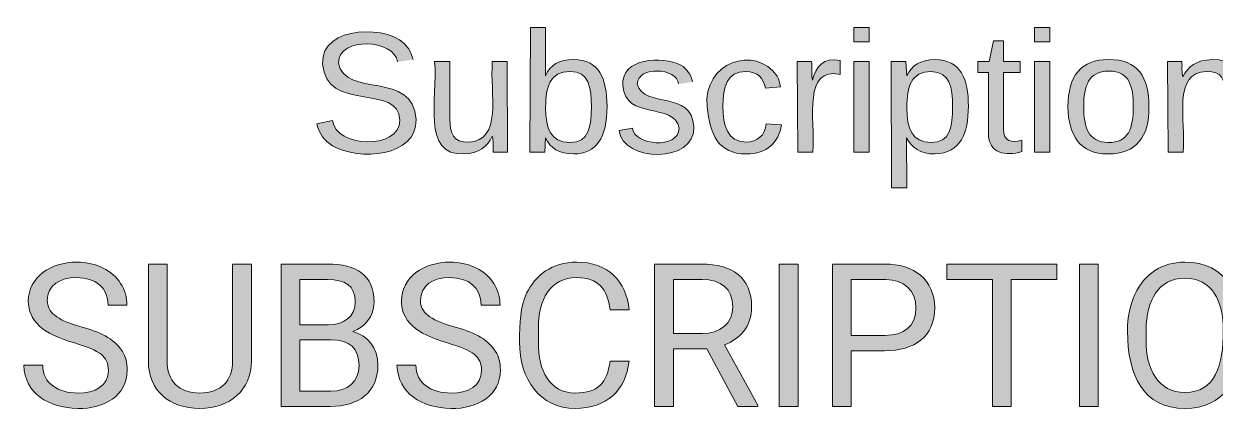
# Model space of a CAD drawing. Extents: x 3 to 1760, y 20 to 1040.
# Drawn here: x 2.6 to 95.2, y 289.2 to 319.2 of the extents above; entities that cross this region are included whole.
import ezdxf

# ---------------------------------------------------------------- set-up
doc = ezdxf.new("R2010")
doc.units = 0
doc.header["$MEASUREMENT"] = 0
doc.layers.add('Layer 1', color=7, linetype='Continuous', lineweight=0)

# ---------------------------------------------------------------- blocks, each defined once
blk = doc.blocks.new('Block_84')
at = {"layer": 'Layer 1', "true_color": 0x282c33, "transparency": 33554687}
h = blk.add_hatch(color=250, dxfattribs=at)
h.dxf.hatch_style = 2
edge = h.paths.add_edge_path()
edge.add_spline(control_points=[(31.649, 316.189), (31.464, 317.967), (27.094, 318.189), (27.057, 316.115), (27.575, 313.337), (32.908, 315.596), (33.094, 311.708), (33.205, 308.819), (28.612, 308.485), (26.612, 309.671), (25.983, 310.041), (25.575, 310.633), (25.39, 311.374), (25.39, 311.374), (26.612, 311.633), (26.612, 311.633), (26.797, 309.559), (31.834, 309.3), (31.834, 311.671), (31.834, 314.559), (26.094, 312.189), (25.834, 316.041), (25.649, 319.078), (31.205, 319.152), (32.464, 317.3), (32.649, 317.041), (32.76, 316.708), (32.871, 316.374)], knot_values=[0, 0, 0, 0, 1, 1, 1, 2, 2, 2, 3, 3, 3, 4, 4, 4, 5, 5, 5, 6, 6, 6, 7, 7, 7, 8, 8, 8, 9, 9, 9, 9], degree=3, periodic=0)
edge.add_line((32.871, 316.374), (31.649, 316.189))
h = blk.add_hatch(color=250, dxfattribs=at)
h.dxf.hatch_style = 2
edge = h.paths.add_edge_path()
edge.add_spline(control_points=[(45.353, 316.374), (47.316, 316.374), (47.908, 314.93), (47.945, 312.745), (47.945, 310.3), (47.094, 309.041), (45.353, 309.041), (44.205, 309.078), (43.538, 309.448), (43.168, 310.3), (43.168, 310.3), (43.094, 309.189), (43.094, 309.189), (43.094, 309.189), (41.945, 309.189), (41.945, 309.189), (41.945, 309.189), (41.983, 318.856), (41.983, 318.856), (41.983, 318.856), (43.168, 318.856), (43.168, 318.856), (43.168, 318.856), (43.168, 315.115), (43.168, 315.115), (43.538, 315.967), (44.205, 316.374), (45.353, 316.374)], knot_values=[0, 0, 0, 0, 1, 1, 1, 2, 2, 2, 3, 3, 3, 4, 4, 4, 5, 5, 5, 6, 6, 6, 7, 7, 7, 8, 8, 8, 9, 9, 9, 9], degree=3, periodic=0)
edge = h.paths.add_edge_path()
edge.add_spline(control_points=[(45.057, 309.93), (46.538, 309.93), (46.723, 311.189), (46.723, 312.708), (46.723, 314.189), (46.538, 315.485), (45.057, 315.448), (43.501, 315.448), (43.168, 314.263), (43.168, 312.633), (43.168, 311.041), (43.538, 309.93), (45.057, 309.93)], knot_values=[0, 0, 0, 0, 1, 1, 1, 2, 2, 2, 3, 3, 3, 4, 4, 4, 4], degree=3, periodic=0)
edge.add_line((45.057, 309.93), (45.057, 309.93))
h = blk.add_hatch(color=250, dxfattribs=at)
h.dxf.hatch_style = 2
edge = h.paths.add_edge_path()
edge.add_spline(control_points=[(67.131, 317.745), (67.131, 317.745), (67.131, 318.856), (67.131, 318.856), (67.131, 318.856), (68.316, 318.856), (68.316, 318.856), (68.316, 318.856), (68.316, 317.745), (68.316, 317.745), (68.316, 317.745), (67.131, 317.745), (67.131, 317.745)], knot_values=[0, 0, 0, 0, 1, 1, 1, 2, 2, 2, 3, 3, 3, 4, 4, 4, 4], degree=3, periodic=0)
edge = h.paths.add_edge_path()
edge.add_spline(control_points=[(67.131, 309.189), (67.131, 309.189), (67.131, 316.226), (67.131, 316.226), (67.131, 316.226), (68.316, 316.226), (68.316, 316.226), (68.316, 316.226), (68.316, 309.189), (68.316, 309.189), (68.316, 309.189), (67.131, 309.189), (67.131, 309.189)], knot_values=[0, 0, 0, 0, 1, 1, 1, 2, 2, 2, 3, 3, 3, 4, 4, 4, 4], degree=3, periodic=0)
edge.add_line((67.131, 309.189), (67.131, 309.189))
h = blk.add_hatch(color=250, dxfattribs=at)
h.dxf.hatch_style = 2
edge = h.paths.add_edge_path()
edge.add_spline(control_points=[(81.168, 317.745), (81.168, 317.745), (81.168, 318.856), (81.168, 318.856), (81.168, 318.856), (82.353, 318.856), (82.353, 318.856), (82.353, 318.856), (82.353, 317.745), (82.353, 317.745), (82.353, 317.745), (81.168, 317.745), (81.168, 317.745)], knot_values=[0, 0, 0, 0, 1, 1, 1, 2, 2, 2, 3, 3, 3, 4, 4, 4, 4], degree=3, periodic=0)
edge = h.paths.add_edge_path()
edge.add_spline(control_points=[(81.168, 309.189), (81.168, 309.189), (81.168, 316.226), (81.168, 316.226), (81.168, 316.226), (82.353, 316.226), (82.353, 316.226), (82.353, 316.226), (82.353, 309.189), (82.353, 309.189), (82.353, 309.189), (81.168, 309.189), (81.168, 309.189)], knot_values=[0, 0, 0, 0, 1, 1, 1, 2, 2, 2, 3, 3, 3, 4, 4, 4, 4], degree=3, periodic=0)
edge.add_line((81.168, 309.189), (81.168, 309.189))
h = blk.add_hatch(color=250, dxfattribs=at)
h.dxf.hatch_style = 2
edge = h.paths.add_edge_path()
edge.add_spline(control_points=[(78.76, 310.93), (78.686, 310.041), (79.427, 309.856), (80.168, 310.115), (80.168, 310.115), (80.168, 309.226), (80.168, 309.226), (78.945, 308.856), (77.575, 309.041), (77.575, 310.671), (77.575, 310.671), (77.575, 315.374), (77.575, 315.374), (77.575, 315.374), (76.76, 315.374), (76.76, 315.374), (76.76, 315.374), (76.76, 316.226), (76.76, 316.226), (76.76, 316.226), (77.649, 316.226), (77.649, 316.226), (77.649, 316.226), (77.983, 317.819), (77.983, 317.819), (77.983, 317.819), (78.76, 317.819), (78.76, 317.819), (78.76, 317.819), (78.76, 316.226), (78.76, 316.226), (78.76, 316.226), (80.057, 316.226), (80.057, 316.226), (80.057, 316.226), (80.057, 315.374), (80.057, 315.374), (80.057, 315.374), (78.76, 315.374), (78.76, 315.374), (78.76, 315.374), (78.76, 310.93), (78.76, 310.93)], knot_values=[0, 0, 0, 0, 1, 1, 1, 2, 2, 2, 3, 3, 3, 4, 4, 4, 5, 5, 5, 6, 6, 6, 7, 7, 7, 8, 8, 8, 9, 9, 9, 10, 10, 10, 11, 11, 11, 12, 12, 12, 13, 13, 13, 14, 14, 14, 14], degree=3, periodic=0)
edge.add_line((78.76, 310.93), (78.76, 310.93))
h = blk.add_hatch(color=250, dxfattribs=at)
h.dxf.hatch_style = 2
edge = h.paths.add_edge_path()
edge.add_spline(control_points=[(53.501, 314.485), (53.39, 315.745), (50.316, 315.893), (50.279, 314.485), (50.834, 312.522), (54.538, 314.041), (54.686, 311.152), (54.834, 308.263), (49.131, 308.411), (48.871, 310.856), (48.871, 310.856), (49.908, 311.041), (49.908, 311.041), (50.057, 309.708), (53.501, 309.374), (53.538, 311.041), (53.168, 313.115), (49.353, 311.596), (49.168, 314.374), (49.02, 316.485), (52.205, 316.708), (53.686, 315.93), (54.131, 315.671), (54.464, 315.226), (54.575, 314.633)], knot_values=[0, 0, 0, 0, 1, 1, 1, 2, 2, 2, 3, 3, 3, 4, 4, 4, 5, 5, 5, 6, 6, 6, 7, 7, 7, 8, 8, 8, 8], degree=3, periodic=0)
edge.add_line((54.575, 314.633), (53.501, 314.485))
h = blk.add_hatch(color=250, dxfattribs=at)
h.dxf.hatch_style = 2
edge = h.paths.add_edge_path()
edge.add_spline(control_points=[(58.723, 315.448), (57.242, 315.448), (56.945, 314.226), (56.945, 312.745), (56.945, 311.263), (57.279, 309.967), (58.723, 309.967), (59.612, 309.967), (60.242, 310.485), (60.316, 311.374), (60.316, 311.374), (61.501, 311.3), (61.501, 311.3), (61.279, 309.93), (60.353, 309.041), (58.76, 309.041), (56.575, 309.041), (55.945, 310.559), (55.723, 312.708), (55.353, 316.152), (59.464, 317.559), (61.168, 315.078), (61.316, 314.819), (61.353, 314.559), (61.427, 314.263), (61.427, 314.263), (60.242, 314.152), (60.242, 314.152), (60.094, 314.93), (59.649, 315.448), (58.723, 315.448)], knot_values=[0, 0, 0, 0, 1, 1, 1, 2, 2, 2, 3, 3, 3, 4, 4, 4, 5, 5, 5, 6, 6, 6, 7, 7, 7, 8, 8, 8, 9, 9, 9, 10, 10, 10, 10], degree=3, periodic=0)
edge.add_line((58.723, 315.448), (58.723, 315.448))
h = blk.add_hatch(color=250, dxfattribs=at)
h.dxf.hatch_style = 2
edge = h.paths.add_edge_path()
edge.add_spline(control_points=[(36.797, 309.041), (33.501, 308.893), (34.797, 313.337), (34.538, 316.226), (34.538, 316.226), (35.723, 316.226), (35.723, 316.226), (35.723, 316.226), (35.723, 311.782), (35.723, 311.782), (35.723, 310.633), (35.983, 309.93), (37.168, 309.967), (39.834, 310.041), (38.834, 313.708), (39.02, 316.226), (39.02, 316.226), (40.168, 316.226), (40.168, 316.226), (40.168, 316.226), (40.205, 309.189), (40.205, 309.189), (40.205, 309.189), (39.094, 309.189), (39.094, 309.189), (39.057, 309.559), (39.131, 310.115), (39.02, 310.411), (38.612, 309.596), (37.983, 309.078), (36.797, 309.041)], knot_values=[0, 0, 0, 0, 1, 1, 1, 2, 2, 2, 3, 3, 3, 4, 4, 4, 5, 5, 5, 6, 6, 6, 7, 7, 7, 8, 8, 8, 9, 9, 9, 10, 10, 10, 10], degree=3, periodic=0)
edge.add_line((36.797, 309.041), (36.797, 309.041))
h = blk.add_hatch(color=250, dxfattribs=at)
h.dxf.hatch_style = 2
edge = h.paths.add_edge_path()
edge.add_spline(control_points=[(66.057, 315.226), (63.168, 315.819), (64.094, 311.856), (63.945, 309.189), (63.945, 309.189), (62.76, 309.189), (62.76, 309.189), (62.76, 309.189), (62.723, 316.226), (62.723, 316.226), (62.723, 316.226), (63.834, 316.226), (63.834, 316.226), (63.871, 315.782), (63.797, 315.152), (63.908, 314.782), (64.131, 315.782), (64.76, 316.596), (66.057, 316.3), (66.057, 316.3), (66.057, 315.226), (66.057, 315.226)], knot_values=[0, 0, 0, 0, 1, 1, 1, 2, 2, 2, 3, 3, 3, 4, 4, 4, 5, 5, 5, 6, 6, 6, 7, 7, 7, 7], degree=3, periodic=0)
edge.add_line((66.057, 315.226), (66.057, 315.226))
h = blk.add_hatch(color=250, dxfattribs=at)
h.dxf.hatch_style = 2
edge = h.paths.add_edge_path()
edge.add_spline(control_points=[(73.427, 316.374), (75.464, 316.337), (76.02, 314.856), (76.02, 312.745), (76.02, 310.633), (75.427, 309.115), (73.427, 309.041), (72.279, 309.041), (71.612, 309.522), (71.205, 310.3), (71.205, 310.3), (71.242, 306.411), (71.242, 306.411), (71.242, 306.411), (70.057, 306.411), (70.057, 306.411), (70.057, 306.411), (70.02, 316.226), (70.02, 316.226), (70.02, 316.226), (71.168, 316.226), (71.168, 316.226), (71.168, 316.226), (71.242, 315.115), (71.242, 315.115), (71.612, 315.893), (72.279, 316.374), (73.427, 316.374)], knot_values=[0, 0, 0, 0, 1, 1, 1, 2, 2, 2, 3, 3, 3, 4, 4, 4, 5, 5, 5, 6, 6, 6, 7, 7, 7, 8, 8, 8, 9, 9, 9, 9], degree=3, periodic=0)
edge = h.paths.add_edge_path()
edge.add_spline(control_points=[(73.131, 309.93), (74.612, 309.93), (74.797, 311.189), (74.797, 312.708), (74.797, 314.226), (74.575, 315.411), (73.131, 315.448), (71.575, 315.448), (71.242, 314.263), (71.242, 312.633), (71.242, 311.041), (71.612, 309.93), (73.131, 309.93)], knot_values=[0, 0, 0, 0, 1, 1, 1, 2, 2, 2, 3, 3, 3, 4, 4, 4, 4], degree=3, periodic=0)
edge.add_line((73.131, 309.93), (73.131, 309.93))
h = blk.add_hatch(color=250, dxfattribs=at)
h.dxf.hatch_style = 2
edge = h.paths.add_edge_path()
edge.add_spline(control_points=[(86.908, 316.374), (89.205, 316.411), (90.057, 315.004), (90.057, 312.708), (90.094, 310.374), (89.057, 309.041), (86.871, 309.041), (84.686, 309.041), (83.797, 310.485), (83.76, 312.708), (83.76, 315.152), (84.797, 316.374), (86.908, 316.374)], knot_values=[0, 0, 0, 0, 1, 1, 1, 2, 2, 2, 3, 3, 3, 4, 4, 4, 4], degree=3, periodic=0)
edge = h.paths.add_edge_path()
edge.add_spline(control_points=[(86.871, 309.93), (88.501, 309.893), (88.834, 311.078), (88.834, 312.708), (88.834, 314.3), (88.538, 315.485), (86.945, 315.485), (85.353, 315.485), (84.983, 314.3), (84.983, 312.708), (84.983, 311.115), (85.353, 309.967), (86.871, 309.93)], knot_values=[0, 0, 0, 0, 1, 1, 1, 2, 2, 2, 3, 3, 3, 4, 4, 4, 4], degree=3, periodic=0)
edge.add_line((86.871, 309.93), (86.871, 309.93))
h = blk.add_hatch(color=250, dxfattribs=at)
h.dxf.hatch_style = 2
edge = h.paths.add_edge_path()
edge.add_spline(control_points=[(94.945, 316.374), (98.242, 316.522), (96.908, 312.078), (97.168, 309.189), (97.168, 309.189), (95.982, 309.189), (95.982, 309.189), (95.982, 309.189), (95.982, 313.671), (95.982, 313.671), (95.982, 314.819), (95.686, 315.485), (94.538, 315.448), (91.871, 315.374), (92.908, 311.671), (92.723, 309.189), (92.723, 309.189), (91.538, 309.189), (91.538, 309.189), (91.538, 309.189), (91.501, 316.226), (91.501, 316.226), (91.501, 316.226), (92.612, 316.226), (92.612, 316.226), (92.649, 315.856), (92.575, 315.337), (92.686, 315.041), (93.094, 315.856), (93.76, 316.337), (94.945, 316.374)], knot_values=[0, 0, 0, 0, 1, 1, 1, 2, 2, 2, 3, 3, 3, 4, 4, 4, 5, 5, 5, 6, 6, 6, 7, 7, 7, 8, 8, 8, 9, 9, 9, 10, 10, 10, 10], degree=3, periodic=0)
edge.add_line((94.945, 316.374), (94.945, 316.374))
at = {"layer": 'Layer 1'}
for points, knots in [([(31.649, 316.189), (31.464, 317.967), (27.094, 318.189), (27.057, 316.115), (27.575, 313.337), (32.908, 315.596), (33.094, 311.708), (33.205, 308.819), (28.612, 308.485), (26.612, 309.671), (25.983, 310.041), (25.575, 310.633), (25.39, 311.374), (25.39, 311.374), (26.612, 311.633), (26.612, 311.633), (26.797, 309.559), (31.834, 309.3), (31.834, 311.671), (31.834, 314.559), (26.094, 312.189), (25.834, 316.041), (25.649, 319.078), (31.205, 319.152), (32.464, 317.3), (32.649, 317.041), (32.76, 316.708), (32.871, 316.374)], [0, 0, 0, 0, 1, 1, 1, 2, 2, 2, 3, 3, 3, 4, 4, 4, 5, 5, 5, 6, 6, 6, 7, 7, 7, 8, 8, 8, 9, 9, 9, 9]), ([(45.353, 316.374), (47.316, 316.374), (47.908, 314.93), (47.945, 312.745), (47.945, 310.3), (47.094, 309.041), (45.353, 309.041), (44.205, 309.078), (43.538, 309.448), (43.168, 310.3), (43.168, 310.3), (43.094, 309.189), (43.094, 309.189), (43.094, 309.189), (41.945, 309.189), (41.945, 309.189), (41.945, 309.189), (41.983, 318.856), (41.983, 318.856), (41.983, 318.856), (43.168, 318.856), (43.168, 318.856), (43.168, 318.856), (43.168, 315.115), (43.168, 315.115), (43.538, 315.967), (44.205, 316.374), (45.353, 316.374)], [0, 0, 0, 0, 1, 1, 1, 2, 2, 2, 3, 3, 3, 4, 4, 4, 5, 5, 5, 6, 6, 6, 7, 7, 7, 8, 8, 8, 9, 9, 9, 9]), ([(67.131, 317.745), (67.131, 317.745), (67.131, 318.856), (67.131, 318.856), (67.131, 318.856), (68.316, 318.856), (68.316, 318.856), (68.316, 318.856), (68.316, 317.745), (68.316, 317.745), (68.316, 317.745), (67.131, 317.745), (67.131, 317.745)], [0, 0, 0, 0, 1, 1, 1, 2, 2, 2, 3, 3, 3, 4, 4, 4, 4]), ([(81.168, 317.745), (81.168, 317.745), (81.168, 318.856), (81.168, 318.856), (81.168, 318.856), (82.353, 318.856), (82.353, 318.856), (82.353, 318.856), (82.353, 317.745), (82.353, 317.745), (82.353, 317.745), (81.168, 317.745), (81.168, 317.745)], [0, 0, 0, 0, 1, 1, 1, 2, 2, 2, 3, 3, 3, 4, 4, 4, 4]), ([(78.76, 310.93), (78.686, 310.041), (79.427, 309.856), (80.168, 310.115), (80.168, 310.115), (80.168, 309.226), (80.168, 309.226), (78.945, 308.856), (77.575, 309.041), (77.575, 310.671), (77.575, 310.671), (77.575, 315.374), (77.575, 315.374), (77.575, 315.374), (76.76, 315.374), (76.76, 315.374), (76.76, 315.374), (76.76, 316.226), (76.76, 316.226), (76.76, 316.226), (77.649, 316.226), (77.649, 316.226), (77.649, 316.226), (77.983, 317.819), (77.983, 317.819), (77.983, 317.819), (78.76, 317.819), (78.76, 317.819), (78.76, 317.819), (78.76, 316.226), (78.76, 316.226), (78.76, 316.226), (80.057, 316.226), (80.057, 316.226), (80.057, 316.226), (80.057, 315.374), (80.057, 315.374), (80.057, 315.374), (78.76, 315.374), (78.76, 315.374), (78.76, 315.374), (78.76, 310.93), (78.76, 310.93)], [0, 0, 0, 0, 1, 1, 1, 2, 2, 2, 3, 3, 3, 4, 4, 4, 5, 5, 5, 6, 6, 6, 7, 7, 7, 8, 8, 8, 9, 9, 9, 10, 10, 10, 11, 11, 11, 12, 12, 12, 13, 13, 13, 14, 14, 14, 14]), ([(53.501, 314.485), (53.39, 315.745), (50.316, 315.893), (50.279, 314.485), (50.834, 312.522), (54.538, 314.041), (54.686, 311.152), (54.834, 308.263), (49.131, 308.411), (48.871, 310.856), (48.871, 310.856), (49.908, 311.041), (49.908, 311.041), (50.057, 309.708), (53.501, 309.374), (53.538, 311.041), (53.168, 313.115), (49.353, 311.596), (49.168, 314.374), (49.02, 316.485), (52.205, 316.708), (53.686, 315.93), (54.131, 315.671), (54.464, 315.226), (54.575, 314.633)], [0, 0, 0, 0, 1, 1, 1, 2, 2, 2, 3, 3, 3, 4, 4, 4, 5, 5, 5, 6, 6, 6, 7, 7, 7, 8, 8, 8, 8]), ([(58.723, 315.448), (57.242, 315.448), (56.945, 314.226), (56.945, 312.745), (56.945, 311.263), (57.279, 309.967), (58.723, 309.967), (59.612, 309.967), (60.242, 310.485), (60.316, 311.374), (60.316, 311.374), (61.501, 311.3), (61.501, 311.3), (61.279, 309.93), (60.353, 309.041), (58.76, 309.041), (56.575, 309.041), (55.945, 310.559), (55.723, 312.708), (55.353, 316.152), (59.464, 317.559), (61.168, 315.078), (61.316, 314.819), (61.353, 314.559), (61.427, 314.263), (61.427, 314.263), (60.242, 314.152), (60.242, 314.152), (60.094, 314.93), (59.649, 315.448), (58.723, 315.448)], [0, 0, 0, 0, 1, 1, 1, 2, 2, 2, 3, 3, 3, 4, 4, 4, 5, 5, 5, 6, 6, 6, 7, 7, 7, 8, 8, 8, 9, 9, 9, 10, 10, 10, 10]), ([(36.797, 309.041), (33.501, 308.893), (34.797, 313.337), (34.538, 316.226), (34.538, 316.226), (35.723, 316.226), (35.723, 316.226), (35.723, 316.226), (35.723, 311.782), (35.723, 311.782), (35.723, 310.633), (35.983, 309.93), (37.168, 309.967), (39.834, 310.041), (38.834, 313.708), (39.02, 316.226), (39.02, 316.226), (40.168, 316.226), (40.168, 316.226), (40.168, 316.226), (40.205, 309.189), (40.205, 309.189), (40.205, 309.189), (39.094, 309.189), (39.094, 309.189), (39.057, 309.559), (39.131, 310.115), (39.02, 310.411), (38.612, 309.596), (37.983, 309.078), (36.797, 309.041)], [0, 0, 0, 0, 1, 1, 1, 2, 2, 2, 3, 3, 3, 4, 4, 4, 5, 5, 5, 6, 6, 6, 7, 7, 7, 8, 8, 8, 9, 9, 9, 10, 10, 10, 10]), ([(66.057, 315.226), (63.168, 315.819), (64.094, 311.856), (63.945, 309.189), (63.945, 309.189), (62.76, 309.189), (62.76, 309.189), (62.76, 309.189), (62.723, 316.226), (62.723, 316.226), (62.723, 316.226), (63.834, 316.226), (63.834, 316.226), (63.871, 315.782), (63.797, 315.152), (63.908, 314.782), (64.131, 315.782), (64.76, 316.596), (66.057, 316.3), (66.057, 316.3), (66.057, 315.226), (66.057, 315.226)], [0, 0, 0, 0, 1, 1, 1, 2, 2, 2, 3, 3, 3, 4, 4, 4, 5, 5, 5, 6, 6, 6, 7, 7, 7, 7]), ([(67.131, 309.189), (67.131, 309.189), (67.131, 316.226), (67.131, 316.226), (67.131, 316.226), (68.316, 316.226), (68.316, 316.226), (68.316, 316.226), (68.316, 309.189), (68.316, 309.189), (68.316, 309.189), (67.131, 309.189), (67.131, 309.189)], [0, 0, 0, 0, 1, 1, 1, 2, 2, 2, 3, 3, 3, 4, 4, 4, 4]), ([(73.427, 316.374), (75.464, 316.337), (76.02, 314.856), (76.02, 312.745), (76.02, 310.633), (75.427, 309.115), (73.427, 309.041), (72.279, 309.041), (71.612, 309.522), (71.205, 310.3), (71.205, 310.3), (71.242, 306.411), (71.242, 306.411), (71.242, 306.411), (70.057, 306.411), (70.057, 306.411), (70.057, 306.411), (70.02, 316.226), (70.02, 316.226), (70.02, 316.226), (71.168, 316.226), (71.168, 316.226), (71.168, 316.226), (71.242, 315.115), (71.242, 315.115), (71.612, 315.893), (72.279, 316.374), (73.427, 316.374)], [0, 0, 0, 0, 1, 1, 1, 2, 2, 2, 3, 3, 3, 4, 4, 4, 5, 5, 5, 6, 6, 6, 7, 7, 7, 8, 8, 8, 9, 9, 9, 9]), ([(81.168, 309.189), (81.168, 309.189), (81.168, 316.226), (81.168, 316.226), (81.168, 316.226), (82.353, 316.226), (82.353, 316.226), (82.353, 316.226), (82.353, 309.189), (82.353, 309.189), (82.353, 309.189), (81.168, 309.189), (81.168, 309.189)], [0, 0, 0, 0, 1, 1, 1, 2, 2, 2, 3, 3, 3, 4, 4, 4, 4]), ([(86.908, 316.374), (89.205, 316.411), (90.057, 315.004), (90.057, 312.708), (90.094, 310.374), (89.057, 309.041), (86.871, 309.041), (84.686, 309.041), (83.797, 310.485), (83.76, 312.708), (83.76, 315.152), (84.797, 316.374), (86.908, 316.374)], [0, 0, 0, 0, 1, 1, 1, 2, 2, 2, 3, 3, 3, 4, 4, 4, 4]), ([(94.945, 316.374), (98.242, 316.522), (96.908, 312.078), (97.168, 309.189), (97.168, 309.189), (95.982, 309.189), (95.982, 309.189), (95.982, 309.189), (95.982, 313.671), (95.982, 313.671), (95.982, 314.819), (95.686, 315.485), (94.538, 315.448), (91.871, 315.374), (92.908, 311.671), (92.723, 309.189), (92.723, 309.189), (91.538, 309.189), (91.538, 309.189), (91.538, 309.189), (91.501, 316.226), (91.501, 316.226), (91.501, 316.226), (92.612, 316.226), (92.612, 316.226), (92.649, 315.856), (92.575, 315.337), (92.686, 315.041), (93.094, 315.856), (93.76, 316.337), (94.945, 316.374)], [0, 0, 0, 0, 1, 1, 1, 2, 2, 2, 3, 3, 3, 4, 4, 4, 5, 5, 5, 6, 6, 6, 7, 7, 7, 8, 8, 8, 9, 9, 9, 10, 10, 10, 10]), ([(45.057, 309.93), (46.538, 309.93), (46.723, 311.189), (46.723, 312.708), (46.723, 314.189), (46.538, 315.485), (45.057, 315.448), (43.501, 315.448), (43.168, 314.263), (43.168, 312.633), (43.168, 311.041), (43.538, 309.93), (45.057, 309.93)], [0, 0, 0, 0, 1, 1, 1, 2, 2, 2, 3, 3, 3, 4, 4, 4, 4]), ([(73.131, 309.93), (74.612, 309.93), (74.797, 311.189), (74.797, 312.708), (74.797, 314.226), (74.575, 315.411), (73.131, 315.448), (71.575, 315.448), (71.242, 314.263), (71.242, 312.633), (71.242, 311.041), (71.612, 309.93), (73.131, 309.93)], [0, 0, 0, 0, 1, 1, 1, 2, 2, 2, 3, 3, 3, 4, 4, 4, 4]), ([(86.871, 309.93), (88.501, 309.893), (88.834, 311.078), (88.834, 312.708), (88.834, 314.3), (88.538, 315.485), (86.945, 315.485), (85.353, 315.485), (84.983, 314.3), (84.983, 312.708), (84.983, 311.115), (85.353, 309.967), (86.871, 309.93)], [0, 0, 0, 0, 1, 1, 1, 2, 2, 2, 3, 3, 3, 4, 4, 4, 4])]:
    blk.add_open_spline(points, degree=3, knots=knots, dxfattribs=at)
blk = doc.blocks.new('Block_83')
at = {"layer": 'Layer 1'}
blk.add_blockref('Block_84', (0, 0), dxfattribs=at)
blk = doc.blocks.new('Block_90')
at = {"layer": 'Layer 1', "true_color": 0x282c33, "transparency": 33554687}
h = blk.add_hatch(color=250, dxfattribs=at)
h.dxf.hatch_style = 2
edge = h.paths.add_edge_path()
edge.add_spline(control_points=[(6.798, 290.465), (8.157, 290.465), (9.183, 290.997), (9.183, 292.219), (9.183, 292.759), (8.993, 293.184), (8.613, 293.48), (8.233, 293.777), (7.542, 294.065), (6.547, 294.354), (5.294, 294.711), (4.382, 295.159), (3.813, 295.683), (3.243, 296.207), (2.962, 296.853), (2.962, 297.62), (2.962, 299.481), (4.717, 300.635), (6.722, 300.635), (8.286, 300.635), (9.525, 299.959), (10.132, 298.979), (10.459, 298.463), (10.626, 297.901), (10.626, 297.286), (10.626, 297.286), (9.16, 297.286), (9.16, 297.286), (9.16, 298.683), (8.18, 299.435), (6.722, 299.435), (5.415, 299.435), (4.451, 298.858), (4.436, 297.643), (4.436, 297.194), (4.633, 296.815), (5.013, 296.503), (5.393, 296.192), (6.038, 295.911), (6.957, 295.645), (8.514, 295.197), (9.578, 294.764), (10.269, 293.701), (10.535, 293.298), (10.649, 292.797), (10.649, 292.235), (10.633, 290.29), (8.894, 289.212), (6.798, 289.272), (4.534, 289.333), (2.689, 290.404), (2.613, 292.63), (2.613, 292.63), (4.079, 292.63), (4.079, 292.63), (4.079, 291.209), (5.294, 290.465), (6.798, 290.465)], knot_values=[0, 0, 0, 0, 1, 1, 1, 2, 2, 2, 3, 3, 3, 4, 4, 4, 5, 5, 5, 6, 6, 6, 7, 7, 7, 8, 8, 8, 9, 9, 9, 10, 10, 10, 11, 11, 11, 12, 12, 12, 13, 13, 13, 14, 14, 14, 15, 15, 15, 16, 16, 16, 17, 17, 17, 18, 18, 18, 19, 19, 19, 19], degree=3, periodic=0)
edge.add_line((6.798, 290.465), (6.798, 290.465))
h = blk.add_hatch(color=250, dxfattribs=at)
h.dxf.hatch_style = 2
edge = h.paths.add_edge_path()
edge.add_spline(control_points=[(16.285, 290.465), (17.91, 290.465), (18.844, 291.384), (18.837, 292.987), (18.837, 292.987), (18.837, 300.483), (18.837, 300.483), (18.837, 300.483), (20.303, 300.483), (20.303, 300.483), (20.303, 300.483), (20.303, 292.964), (20.303, 292.964), (20.28, 290.685), (18.647, 289.272), (16.285, 289.272), (13.938, 289.272), (12.289, 290.647), (12.297, 292.949), (12.297, 292.949), (12.297, 300.483), (12.297, 300.483), (12.297, 300.483), (13.74, 300.483), (13.74, 300.483), (13.74, 300.483), (13.74, 292.994), (13.74, 292.994), (13.732, 291.399), (14.674, 290.465), (16.285, 290.465)], knot_values=[0, 0, 0, 0, 1, 1, 1, 2, 2, 2, 3, 3, 3, 4, 4, 4, 5, 5, 5, 6, 6, 6, 7, 7, 7, 8, 8, 8, 9, 9, 9, 10, 10, 10, 10], degree=3, periodic=0)
edge.add_line((16.285, 290.465), (16.285, 290.465))
h = blk.add_hatch(color=250, dxfattribs=at)
h.dxf.hatch_style = 2
edge = h.paths.add_edge_path()
edge.add_spline(control_points=[(26.47, 290.617), (27.769, 290.602), (28.665, 291.338), (28.665, 292.599), (28.665, 293.928), (27.944, 294.597), (26.493, 294.597), (26.493, 294.597), (24.062, 294.597), (24.062, 294.597), (24.062, 294.597), (24.062, 290.617), (24.062, 290.617), (24.062, 290.617), (26.47, 290.617), (26.47, 290.617)], knot_values=[0, 0, 0, 0, 1, 1, 1, 2, 2, 2, 3, 3, 3, 4, 4, 4, 5, 5, 5, 5], degree=3, periodic=0)
edge = h.paths.add_edge_path()
edge.add_spline(control_points=[(30.131, 292.614), (30.123, 290.526), (28.635, 289.424), (26.44, 289.424), (26.44, 289.424), (22.604, 289.424), (22.604, 289.424), (22.604, 289.424), (22.604, 300.483), (22.604, 300.483), (22.604, 300.483), (26.219, 300.483), (26.219, 300.483), (28.452, 300.491), (29.835, 299.633), (29.835, 297.536), (29.835, 296.374), (29.083, 295.615), (28.194, 295.242), (29.303, 294.954), (30.131, 293.974), (30.131, 292.614)], knot_values=[0, 0, 0, 0, 1, 1, 1, 2, 2, 2, 3, 3, 3, 4, 4, 4, 5, 5, 5, 6, 6, 6, 7, 7, 7, 7], degree=3, periodic=0)
edge = h.paths.add_edge_path()
edge.add_spline(control_points=[(28.369, 297.544), (28.354, 298.85), (27.579, 299.283), (26.219, 299.283), (26.219, 299.283), (24.062, 299.283), (24.062, 299.283), (24.062, 299.283), (24.062, 295.767), (24.062, 295.767), (24.062, 295.767), (26.265, 295.767), (26.265, 295.767), (27.457, 295.744), (28.377, 296.405), (28.369, 297.544)], knot_values=[0, 0, 0, 0, 1, 1, 1, 2, 2, 2, 3, 3, 3, 4, 4, 4, 5, 5, 5, 5], degree=3, periodic=0)
edge.add_line((28.369, 297.544), (28.369, 297.544))
h = blk.add_hatch(color=250, dxfattribs=at)
h.dxf.hatch_style = 2
edge = h.paths.add_edge_path()
edge.add_spline(control_points=[(35.797, 290.465), (37.157, 290.465), (38.182, 290.997), (38.182, 292.219), (38.182, 292.759), (37.992, 293.184), (37.613, 293.48), (37.233, 293.777), (36.542, 294.065), (35.547, 294.354), (34.293, 294.711), (33.382, 295.159), (32.812, 295.683), (32.243, 296.207), (31.962, 296.853), (31.962, 297.62), (31.962, 299.481), (33.716, 300.635), (35.721, 300.635), (37.286, 300.635), (38.524, 299.959), (39.132, 298.979), (39.458, 298.463), (39.625, 297.901), (39.625, 297.286), (39.625, 297.286), (38.16, 297.286), (38.16, 297.286), (38.16, 298.683), (37.18, 299.435), (35.721, 299.435), (34.415, 299.435), (33.45, 298.858), (33.435, 297.643), (33.435, 297.194), (33.633, 296.815), (34.012, 296.503), (34.392, 296.192), (35.038, 295.911), (35.957, 295.645), (37.514, 295.197), (38.577, 294.764), (39.268, 293.701), (39.534, 293.298), (39.648, 292.797), (39.648, 292.235), (39.633, 290.29), (37.894, 289.212), (35.797, 289.272), (33.534, 289.333), (31.688, 290.404), (31.612, 292.63), (31.612, 292.63), (33.078, 292.63), (33.078, 292.63), (33.078, 291.209), (34.293, 290.465), (35.797, 290.465)], knot_values=[0, 0, 0, 0, 1, 1, 1, 2, 2, 2, 3, 3, 3, 4, 4, 4, 5, 5, 5, 6, 6, 6, 7, 7, 7, 8, 8, 8, 9, 9, 9, 10, 10, 10, 11, 11, 11, 12, 12, 12, 13, 13, 13, 14, 14, 14, 15, 15, 15, 16, 16, 16, 17, 17, 17, 18, 18, 18, 19, 19, 19, 19], degree=3, periodic=0)
edge.add_line((35.797, 290.465), (35.797, 290.465))
h = blk.add_hatch(color=250, dxfattribs=at)
h.dxf.hatch_style = 2
edge = h.paths.add_edge_path()
edge.add_spline(control_points=[(45.459, 290.465), (47.267, 290.465), (47.912, 291.24), (48.186, 292.933), (48.186, 292.933), (49.651, 292.933), (49.651, 292.933), (49.408, 290.678), (47.92, 289.272), (45.459, 289.272), (42.717, 289.272), (41.137, 291.543), (41.137, 294.437), (41.137, 295.934), (41.198, 297.172), (41.691, 298.212), (42.36, 299.625), (43.643, 300.62), (45.588, 300.635), (47.988, 300.65), (49.454, 299.154), (49.651, 296.929), (49.651, 296.929), (48.186, 296.929), (48.186, 296.929), (47.95, 298.539), (47.289, 299.435), (45.588, 299.435), (43.522, 299.435), (42.572, 297.734), (42.603, 295.463), (42.603, 295.463), (42.603, 294.392), (42.603, 294.392), (42.58, 292.25), (43.476, 290.465), (45.459, 290.465)], knot_values=[0, 0, 0, 0, 1, 1, 1, 2, 2, 2, 3, 3, 3, 4, 4, 4, 5, 5, 5, 6, 6, 6, 7, 7, 7, 8, 8, 8, 9, 9, 9, 10, 10, 10, 11, 11, 11, 12, 12, 12, 12], degree=3, periodic=0)
edge.add_line((45.459, 290.465), (45.459, 290.465))
h = blk.add_hatch(color=250, dxfattribs=at)
h.dxf.hatch_style = 2
edge = h.paths.add_edge_path()
edge.add_spline(control_points=[(59.176, 297.157), (59.176, 295.63), (58.25, 294.65), (57.065, 294.209), (57.065, 294.209), (59.662, 289.515), (59.662, 289.515), (59.662, 289.515), (59.662, 289.424), (59.662, 289.424), (59.662, 289.424), (58.098, 289.424), (58.098, 289.424), (58.098, 289.424), (55.697, 293.898), (55.697, 293.898), (55.697, 293.898), (53.1, 293.898), (53.1, 293.898), (53.1, 293.898), (53.1, 289.424), (53.1, 289.424), (53.1, 289.424), (51.634, 289.424), (51.634, 289.424), (51.634, 289.424), (51.634, 300.483), (51.634, 300.483), (51.634, 300.483), (55.295, 300.483), (55.295, 300.483), (57.65, 300.499), (59.176, 299.428), (59.176, 297.157)], knot_values=[0, 0, 0, 0, 1, 1, 1, 2, 2, 2, 3, 3, 3, 4, 4, 4, 5, 5, 5, 6, 6, 6, 7, 7, 7, 8, 8, 8, 9, 9, 9, 10, 10, 10, 11, 11, 11, 11], degree=3, periodic=0)
edge = h.paths.add_edge_path()
edge.add_spline(control_points=[(57.71, 297.157), (57.71, 298.577), (56.799, 299.283), (55.333, 299.283), (55.333, 299.283), (53.1, 299.283), (53.1, 299.283), (53.1, 299.283), (53.1, 295.091), (53.1, 295.091), (53.1, 295.091), (55.341, 295.091), (55.341, 295.091), (56.7, 295.068), (57.718, 295.858), (57.71, 297.157)], knot_values=[0, 0, 0, 0, 1, 1, 1, 2, 2, 2, 3, 3, 3, 4, 4, 4, 5, 5, 5, 5], degree=3, periodic=0)
edge.add_line((57.71, 297.157), (57.71, 297.157))
h = blk.add_hatch(color=250, dxfattribs=at)
h.dxf.hatch_style = 2
edge = h.paths.add_edge_path()
edge.add_spline(control_points=[(62.784, 289.424), (62.784, 289.424), (61.326, 289.424), (61.326, 289.424), (61.326, 289.424), (61.326, 300.483), (61.326, 300.483), (61.326, 300.483), (62.784, 300.483), (62.784, 300.483), (62.784, 300.483), (62.784, 289.424), (62.784, 289.424)], knot_values=[0, 0, 0, 0, 1, 1, 1, 2, 2, 2, 3, 3, 3, 4, 4, 4, 4], degree=3, periodic=0)
edge.add_line((62.784, 289.424), (62.784, 289.424))
h = blk.add_hatch(color=250, dxfattribs=at)
h.dxf.hatch_style = 2
edge = h.paths.add_edge_path()
edge.add_spline(control_points=[(73.403, 297.103), (73.395, 294.847), (71.868, 293.754), (69.514, 293.754), (69.514, 293.754), (66.908, 293.754), (66.908, 293.754), (66.908, 293.754), (66.908, 289.424), (66.908, 289.424), (66.908, 289.424), (65.45, 289.424), (65.45, 289.424), (65.45, 289.424), (65.45, 300.483), (65.45, 300.483), (65.45, 300.483), (69.529, 300.483), (69.529, 300.483), (71.785, 300.529), (73.403, 299.238), (73.403, 297.103)], knot_values=[0, 0, 0, 0, 1, 1, 1, 2, 2, 2, 3, 3, 3, 4, 4, 4, 5, 5, 5, 6, 6, 6, 7, 7, 7, 7], degree=3, periodic=0)
edge = h.paths.add_edge_path()
edge.add_spline(control_points=[(71.944, 297.088), (71.952, 298.44), (70.987, 299.276), (69.612, 299.283), (69.612, 299.283), (66.908, 299.283), (66.908, 299.283), (66.908, 299.283), (66.908, 294.946), (66.908, 294.946), (66.908, 294.946), (69.529, 294.946), (69.529, 294.946), (71.018, 294.939), (71.944, 295.645), (71.944, 297.088)], knot_values=[0, 0, 0, 0, 1, 1, 1, 2, 2, 2, 3, 3, 3, 4, 4, 4, 5, 5, 5, 5], degree=3, periodic=0)
edge.add_line((71.944, 297.088), (71.944, 297.088))
h = blk.add_hatch(color=250, dxfattribs=at)
h.dxf.hatch_style = 2
edge = h.paths.add_edge_path()
edge.add_spline(control_points=[(82.905, 299.283), (82.905, 299.283), (79.35, 299.283), (79.35, 299.283), (79.35, 299.283), (79.35, 289.424), (79.35, 289.424), (79.35, 289.424), (77.899, 289.424), (77.899, 289.424), (77.899, 289.424), (77.899, 299.283), (77.899, 299.283), (77.899, 299.283), (74.352, 299.283), (74.352, 299.283), (74.352, 299.283), (74.352, 300.483), (74.352, 300.483), (74.352, 300.483), (82.905, 300.483), (82.905, 300.483), (82.905, 300.483), (82.905, 299.283), (82.905, 299.283)], knot_values=[0, 0, 0, 0, 1, 1, 1, 2, 2, 2, 3, 3, 3, 4, 4, 4, 5, 5, 5, 6, 6, 6, 7, 7, 7, 8, 8, 8, 8], degree=3, periodic=0)
edge.add_line((82.905, 299.283), (82.905, 299.283))
h = blk.add_hatch(color=250, dxfattribs=at)
h.dxf.hatch_style = 2
edge = h.paths.add_edge_path()
edge.add_spline(control_points=[(86.11, 289.424), (86.11, 289.424), (84.651, 289.424), (84.651, 289.424), (84.651, 289.424), (84.651, 300.483), (84.651, 300.483), (84.651, 300.483), (86.11, 300.483), (86.11, 300.483), (86.11, 300.483), (86.11, 289.424), (86.11, 289.424)], knot_values=[0, 0, 0, 0, 1, 1, 1, 2, 2, 2, 3, 3, 3, 4, 4, 4, 4], degree=3, periodic=0)
edge.add_line((86.11, 289.424), (86.11, 289.424))
h = blk.add_hatch(color=250, dxfattribs=at)
h.dxf.hatch_style = 2
edge = h.paths.add_edge_path()
edge.add_spline(control_points=[(92.832, 300.635), (96.068, 300.635), (97.382, 298.106), (97.283, 294.597), (97.199, 291.498), (95.862, 289.272), (92.847, 289.272), (89.642, 289.272), (88.388, 291.802), (88.388, 295.296), (88.388, 297.438), (89.194, 299.147), (90.515, 299.982), (91.191, 300.407), (91.958, 300.635), (92.832, 300.635)], knot_values=[0, 0, 0, 0, 1, 1, 1, 2, 2, 2, 3, 3, 3, 4, 4, 4, 5, 5, 5, 5], degree=3, periodic=0)
edge = h.paths.add_edge_path()
edge.add_spline(control_points=[(92.847, 290.51), (95.217, 290.51), (95.832, 292.63), (95.832, 295.311), (95.832, 297.65), (94.951, 299.382), (92.832, 299.382), (90.789, 299.382), (89.839, 297.62), (89.839, 295.41), (89.839, 295.41), (89.839, 294.597), (89.839, 294.597), (89.809, 292.333), (90.773, 290.51), (92.847, 290.51)], knot_values=[0, 0, 0, 0, 1, 1, 1, 2, 2, 2, 3, 3, 3, 4, 4, 4, 5, 5, 5, 5], degree=3, periodic=0)
edge.add_line((92.847, 290.51), (92.847, 290.51))
at = {"layer": 'Layer 1'}
for points, knots in [([(6.798, 290.465), (8.157, 290.465), (9.183, 290.997), (9.183, 292.219), (9.183, 292.759), (8.993, 293.184), (8.613, 293.48), (8.233, 293.777), (7.542, 294.065), (6.547, 294.354), (5.294, 294.711), (4.382, 295.159), (3.813, 295.683), (3.243, 296.207), (2.962, 296.853), (2.962, 297.62), (2.962, 299.481), (4.717, 300.635), (6.722, 300.635), (8.286, 300.635), (9.525, 299.959), (10.132, 298.979), (10.459, 298.463), (10.626, 297.901), (10.626, 297.286), (10.626, 297.286), (9.16, 297.286), (9.16, 297.286), (9.16, 298.683), (8.18, 299.435), (6.722, 299.435), (5.415, 299.435), (4.451, 298.858), (4.436, 297.643), (4.436, 297.194), (4.633, 296.815), (5.013, 296.503), (5.393, 296.192), (6.038, 295.911), (6.957, 295.645), (8.514, 295.197), (9.578, 294.764), (10.269, 293.701), (10.535, 293.298), (10.649, 292.797), (10.649, 292.235), (10.633, 290.29), (8.894, 289.212), (6.798, 289.272), (4.534, 289.333), (2.689, 290.404), (2.613, 292.63), (2.613, 292.63), (4.079, 292.63), (4.079, 292.63), (4.079, 291.209), (5.294, 290.465), (6.798, 290.465)], [0, 0, 0, 0, 1, 1, 1, 2, 2, 2, 3, 3, 3, 4, 4, 4, 5, 5, 5, 6, 6, 6, 7, 7, 7, 8, 8, 8, 9, 9, 9, 10, 10, 10, 11, 11, 11, 12, 12, 12, 13, 13, 13, 14, 14, 14, 15, 15, 15, 16, 16, 16, 17, 17, 17, 18, 18, 18, 19, 19, 19, 19]), ([(16.285, 290.465), (17.91, 290.465), (18.844, 291.384), (18.837, 292.987), (18.837, 292.987), (18.837, 300.483), (18.837, 300.483), (18.837, 300.483), (20.303, 300.483), (20.303, 300.483), (20.303, 300.483), (20.303, 292.964), (20.303, 292.964), (20.28, 290.685), (18.647, 289.272), (16.285, 289.272), (13.938, 289.272), (12.289, 290.647), (12.297, 292.949), (12.297, 292.949), (12.297, 300.483), (12.297, 300.483), (12.297, 300.483), (13.74, 300.483), (13.74, 300.483), (13.74, 300.483), (13.74, 292.994), (13.74, 292.994), (13.732, 291.399), (14.674, 290.465), (16.285, 290.465)], [0, 0, 0, 0, 1, 1, 1, 2, 2, 2, 3, 3, 3, 4, 4, 4, 5, 5, 5, 6, 6, 6, 7, 7, 7, 8, 8, 8, 9, 9, 9, 10, 10, 10, 10]), ([(30.131, 292.614), (30.123, 290.526), (28.635, 289.424), (26.44, 289.424), (26.44, 289.424), (22.604, 289.424), (22.604, 289.424), (22.604, 289.424), (22.604, 300.483), (22.604, 300.483), (22.604, 300.483), (26.219, 300.483), (26.219, 300.483), (28.452, 300.491), (29.835, 299.633), (29.835, 297.536), (29.835, 296.374), (29.083, 295.615), (28.194, 295.242), (29.303, 294.954), (30.131, 293.974), (30.131, 292.614)], [0, 0, 0, 0, 1, 1, 1, 2, 2, 2, 3, 3, 3, 4, 4, 4, 5, 5, 5, 6, 6, 6, 7, 7, 7, 7]), ([(35.797, 290.465), (37.157, 290.465), (38.182, 290.997), (38.182, 292.219), (38.182, 292.759), (37.992, 293.184), (37.613, 293.48), (37.233, 293.777), (36.542, 294.065), (35.547, 294.354), (34.293, 294.711), (33.382, 295.159), (32.812, 295.683), (32.243, 296.207), (31.962, 296.853), (31.962, 297.62), (31.962, 299.481), (33.716, 300.635), (35.721, 300.635), (37.286, 300.635), (38.524, 299.959), (39.132, 298.979), (39.458, 298.463), (39.625, 297.901), (39.625, 297.286), (39.625, 297.286), (38.16, 297.286), (38.16, 297.286), (38.16, 298.683), (37.18, 299.435), (35.721, 299.435), (34.415, 299.435), (33.45, 298.858), (33.435, 297.643), (33.435, 297.194), (33.633, 296.815), (34.012, 296.503), (34.392, 296.192), (35.038, 295.911), (35.957, 295.645), (37.514, 295.197), (38.577, 294.764), (39.268, 293.701), (39.534, 293.298), (39.648, 292.797), (39.648, 292.235), (39.633, 290.29), (37.894, 289.212), (35.797, 289.272), (33.534, 289.333), (31.688, 290.404), (31.612, 292.63), (31.612, 292.63), (33.078, 292.63), (33.078, 292.63), (33.078, 291.209), (34.293, 290.465), (35.797, 290.465)], [0, 0, 0, 0, 1, 1, 1, 2, 2, 2, 3, 3, 3, 4, 4, 4, 5, 5, 5, 6, 6, 6, 7, 7, 7, 8, 8, 8, 9, 9, 9, 10, 10, 10, 11, 11, 11, 12, 12, 12, 13, 13, 13, 14, 14, 14, 15, 15, 15, 16, 16, 16, 17, 17, 17, 18, 18, 18, 19, 19, 19, 19]), ([(45.459, 290.465), (47.267, 290.465), (47.912, 291.24), (48.186, 292.933), (48.186, 292.933), (49.651, 292.933), (49.651, 292.933), (49.408, 290.678), (47.92, 289.272), (45.459, 289.272), (42.717, 289.272), (41.137, 291.543), (41.137, 294.437), (41.137, 295.934), (41.198, 297.172), (41.691, 298.212), (42.36, 299.625), (43.643, 300.62), (45.588, 300.635), (47.988, 300.65), (49.454, 299.154), (49.651, 296.929), (49.651, 296.929), (48.186, 296.929), (48.186, 296.929), (47.95, 298.539), (47.289, 299.435), (45.588, 299.435), (43.522, 299.435), (42.572, 297.734), (42.603, 295.463), (42.603, 295.463), (42.603, 294.392), (42.603, 294.392), (42.58, 292.25), (43.476, 290.465), (45.459, 290.465)], [0, 0, 0, 0, 1, 1, 1, 2, 2, 2, 3, 3, 3, 4, 4, 4, 5, 5, 5, 6, 6, 6, 7, 7, 7, 8, 8, 8, 9, 9, 9, 10, 10, 10, 11, 11, 11, 12, 12, 12, 12]), ([(59.176, 297.157), (59.176, 295.63), (58.25, 294.65), (57.065, 294.209), (57.065, 294.209), (59.662, 289.515), (59.662, 289.515), (59.662, 289.515), (59.662, 289.424), (59.662, 289.424), (59.662, 289.424), (58.098, 289.424), (58.098, 289.424), (58.098, 289.424), (55.697, 293.898), (55.697, 293.898), (55.697, 293.898), (53.1, 293.898), (53.1, 293.898), (53.1, 293.898), (53.1, 289.424), (53.1, 289.424), (53.1, 289.424), (51.634, 289.424), (51.634, 289.424), (51.634, 289.424), (51.634, 300.483), (51.634, 300.483), (51.634, 300.483), (55.295, 300.483), (55.295, 300.483), (57.65, 300.499), (59.176, 299.428), (59.176, 297.157)], [0, 0, 0, 0, 1, 1, 1, 2, 2, 2, 3, 3, 3, 4, 4, 4, 5, 5, 5, 6, 6, 6, 7, 7, 7, 8, 8, 8, 9, 9, 9, 10, 10, 10, 11, 11, 11, 11]), ([(62.784, 289.424), (62.784, 289.424), (61.326, 289.424), (61.326, 289.424), (61.326, 289.424), (61.326, 300.483), (61.326, 300.483), (61.326, 300.483), (62.784, 300.483), (62.784, 300.483), (62.784, 300.483), (62.784, 289.424), (62.784, 289.424)], [0, 0, 0, 0, 1, 1, 1, 2, 2, 2, 3, 3, 3, 4, 4, 4, 4]), ([(73.403, 297.103), (73.395, 294.847), (71.868, 293.754), (69.514, 293.754), (69.514, 293.754), (66.908, 293.754), (66.908, 293.754), (66.908, 293.754), (66.908, 289.424), (66.908, 289.424), (66.908, 289.424), (65.45, 289.424), (65.45, 289.424), (65.45, 289.424), (65.45, 300.483), (65.45, 300.483), (65.45, 300.483), (69.529, 300.483), (69.529, 300.483), (71.785, 300.529), (73.403, 299.238), (73.403, 297.103)], [0, 0, 0, 0, 1, 1, 1, 2, 2, 2, 3, 3, 3, 4, 4, 4, 5, 5, 5, 6, 6, 6, 7, 7, 7, 7]), ([(82.905, 299.283), (82.905, 299.283), (79.35, 299.283), (79.35, 299.283), (79.35, 299.283), (79.35, 289.424), (79.35, 289.424), (79.35, 289.424), (77.899, 289.424), (77.899, 289.424), (77.899, 289.424), (77.899, 299.283), (77.899, 299.283), (77.899, 299.283), (74.352, 299.283), (74.352, 299.283), (74.352, 299.283), (74.352, 300.483), (74.352, 300.483), (74.352, 300.483), (82.905, 300.483), (82.905, 300.483), (82.905, 300.483), (82.905, 299.283), (82.905, 299.283)], [0, 0, 0, 0, 1, 1, 1, 2, 2, 2, 3, 3, 3, 4, 4, 4, 5, 5, 5, 6, 6, 6, 7, 7, 7, 8, 8, 8, 8]), ([(86.11, 289.424), (86.11, 289.424), (84.651, 289.424), (84.651, 289.424), (84.651, 289.424), (84.651, 300.483), (84.651, 300.483), (84.651, 300.483), (86.11, 300.483), (86.11, 300.483), (86.11, 300.483), (86.11, 289.424), (86.11, 289.424)], [0, 0, 0, 0, 1, 1, 1, 2, 2, 2, 3, 3, 3, 4, 4, 4, 4]), ([(92.832, 300.635), (96.068, 300.635), (97.382, 298.106), (97.283, 294.597), (97.199, 291.498), (95.862, 289.272), (92.847, 289.272), (89.642, 289.272), (88.388, 291.802), (88.388, 295.296), (88.388, 297.438), (89.194, 299.147), (90.515, 299.982), (91.191, 300.407), (91.958, 300.635), (92.832, 300.635)], [0, 0, 0, 0, 1, 1, 1, 2, 2, 2, 3, 3, 3, 4, 4, 4, 5, 5, 5, 5]), ([(28.369, 297.544), (28.354, 298.85), (27.579, 299.283), (26.219, 299.283), (26.219, 299.283), (24.062, 299.283), (24.062, 299.283), (24.062, 299.283), (24.062, 295.767), (24.062, 295.767), (24.062, 295.767), (26.265, 295.767), (26.265, 295.767), (27.457, 295.744), (28.377, 296.405), (28.369, 297.544)], [0, 0, 0, 0, 1, 1, 1, 2, 2, 2, 3, 3, 3, 4, 4, 4, 5, 5, 5, 5]), ([(57.71, 297.157), (57.71, 298.577), (56.799, 299.283), (55.333, 299.283), (55.333, 299.283), (53.1, 299.283), (53.1, 299.283), (53.1, 299.283), (53.1, 295.091), (53.1, 295.091), (53.1, 295.091), (55.341, 295.091), (55.341, 295.091), (56.7, 295.068), (57.718, 295.858), (57.71, 297.157)], [0, 0, 0, 0, 1, 1, 1, 2, 2, 2, 3, 3, 3, 4, 4, 4, 5, 5, 5, 5]), ([(71.944, 297.088), (71.952, 298.44), (70.987, 299.276), (69.612, 299.283), (69.612, 299.283), (66.908, 299.283), (66.908, 299.283), (66.908, 299.283), (66.908, 294.946), (66.908, 294.946), (66.908, 294.946), (69.529, 294.946), (69.529, 294.946), (71.018, 294.939), (71.944, 295.645), (71.944, 297.088)], [0, 0, 0, 0, 1, 1, 1, 2, 2, 2, 3, 3, 3, 4, 4, 4, 5, 5, 5, 5]), ([(92.847, 290.51), (95.217, 290.51), (95.832, 292.63), (95.832, 295.311), (95.832, 297.65), (94.951, 299.382), (92.832, 299.382), (90.789, 299.382), (89.839, 297.62), (89.839, 295.41), (89.839, 295.41), (89.839, 294.597), (89.839, 294.597), (89.809, 292.333), (90.773, 290.51), (92.847, 290.51)], [0, 0, 0, 0, 1, 1, 1, 2, 2, 2, 3, 3, 3, 4, 4, 4, 5, 5, 5, 5]), ([(26.47, 290.617), (27.769, 290.602), (28.665, 291.338), (28.665, 292.599), (28.665, 293.928), (27.944, 294.597), (26.493, 294.597), (26.493, 294.597), (24.062, 294.597), (24.062, 294.597), (24.062, 294.597), (24.062, 290.617), (24.062, 290.617), (24.062, 290.617), (26.47, 290.617), (26.47, 290.617)], [0, 0, 0, 0, 1, 1, 1, 2, 2, 2, 3, 3, 3, 4, 4, 4, 5, 5, 5, 5])]:
    blk.add_open_spline(points, degree=3, knots=knots, dxfattribs=at)
blk = doc.blocks.new('Block_89')
at = {"layer": 'Layer 1'}
blk.add_blockref('Block_90', (0, 0), dxfattribs=at)
blk = doc.blocks.new('Block_0')
at = {"layer": 'Layer 1'}
for name in ['Block_83', 'Block_89']:
    blk.add_blockref(name, (0, 0), dxfattribs=at)

msp = doc.modelspace()

# ---------------------------------------------------------------- block references
at = {"layer": 'Layer 1'}
msp.add_blockref('Block_0', (0, 0), dxfattribs=at)

doc.saveas('drawing.dxf')
